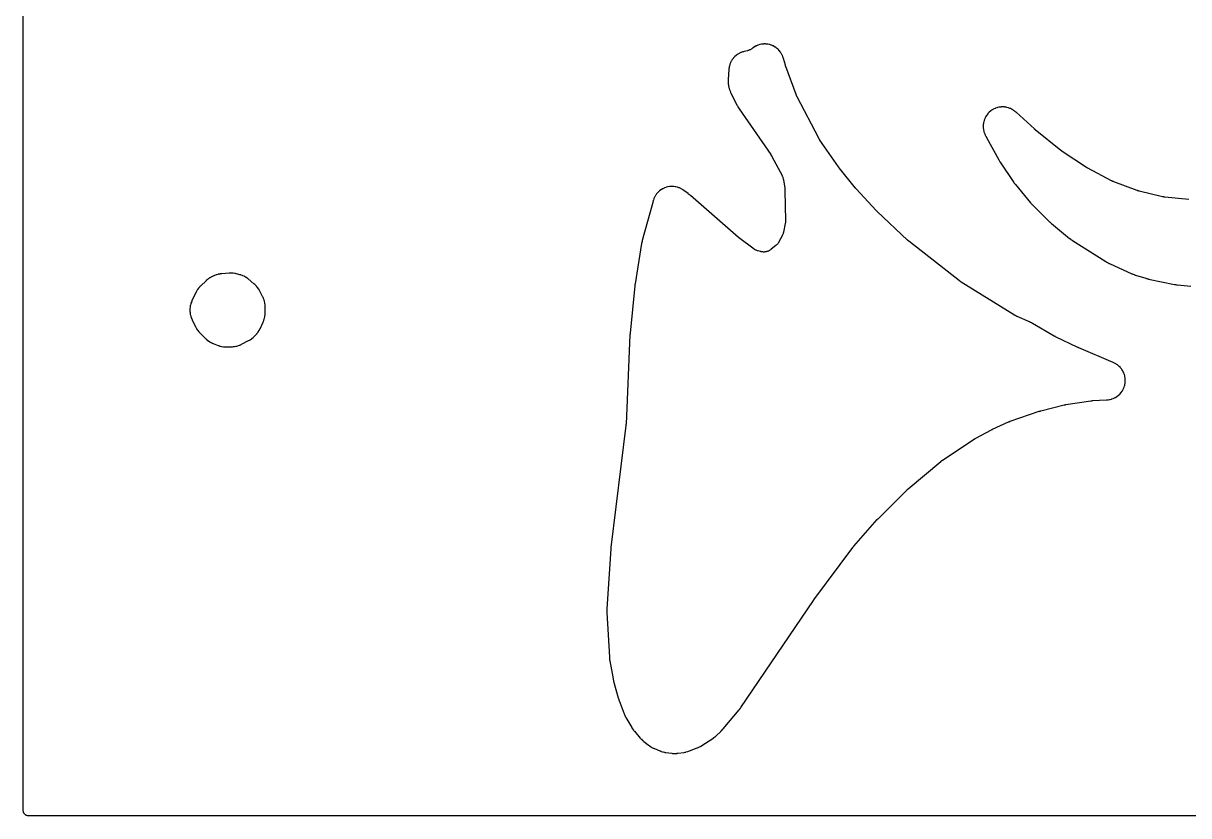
# Model space of a CAD drawing. Header units: millimetres. Extents: x 0 to 300, y 0 to 300.
# Drawn here: x -0.1 to 150, y -0.1 to 102 of the extents above; entities that cross this region are included whole.
import ezdxf

# ---------------------------------------------------------------- set-up
doc = ezdxf.new("R2010")
doc.units = ezdxf.units.MM
doc.layers.add('CUT', color=7, linetype='CONTINUOUS')

msp = doc.modelspace()

# ---------------------------------------------------------------- linework, layer by layer
at = {"layer": 'CUT'}
for points in [[(298.512, -0.0625), (1.4375, -0.0625), (0.5522, -0.0625), (0.4788, -0.0589), (0.4206, -0.0503), (0.3635, -0.036), (0.3082, -0.0162), (0.255, 0.009), (0.2046, 0.0392), (0.1573, 0.0743), (0.1137, 0.1137), (0.0743, 0.1573), (0.0392, 0.2046), (0.009, 0.255), (-0.0162, 0.3082), (-0.036, 0.3635), (-0.0503, 0.4206), (-0.0589, 0.4788), (-0.0625, 0.5522), (-0.0625, 1.4375), (-0.0625, 298.5625)], [(149.9824, 79.2811), (146.8981, 79.6026), (146.8834, 79.6043), (146.8491, 79.6084), (146.8345, 79.6103), (146.8166, 79.6128), (146.8019, 79.6149), (146.7678, 79.6202), (146.7532, 79.6226), (146.7302, 79.6265), (146.7156, 79.6291), (146.6817, 79.6355), (146.6672, 79.6384), (146.6495, 79.642), (146.6351, 79.6451), (146.6014, 79.6526), (146.5869, 79.6559), (143.6011, 80.3721), (143.5878, 80.3754), (143.5569, 80.3833), (143.5437, 80.3868), (143.5276, 80.3911), (143.5145, 80.3948), (143.4839, 80.4037), (143.4708, 80.4076), (143.4501, 80.4139), (143.4371, 80.4179), (143.4068, 80.4277), (143.3938, 80.432), (143.378, 80.4373), (143.3651, 80.4418), (143.3351, 80.4525), (143.3222, 80.4572), (140.3235, 81.5751), (140.3097, 81.5804), (140.2775, 81.593), (140.2637, 81.5985), (140.247, 81.6054), (140.2333, 81.6112), (140.2016, 81.6248), (140.188, 81.6308), (140.1667, 81.6404), (140.1532, 81.6466), (140.1219, 81.6613), (140.1085, 81.6677), (140.0923, 81.6757), (140.0791, 81.6823), (140.0483, 81.698), (140.0351, 81.7049), (137.0051, 83.3156), (136.9956, 83.3207), (136.9737, 83.3328), (136.9643, 83.338), (136.9529, 83.3444), (136.9436, 83.3497), (136.9219, 83.3622), (136.9126, 83.3677), (136.8981, 83.3763), (136.8889, 83.3819), (136.8675, 83.3949), (136.8584, 83.4006), (136.8473, 83.4075), (136.8382, 83.4133), (136.8172, 83.4268), (136.8082, 83.4327), (133.6998, 85.4869), (133.691, 85.4928), (133.6705, 85.5067), (133.6617, 85.5127), (133.6511, 85.5201), (133.6424, 85.5263), (133.6222, 85.5407), (133.6136, 85.5469), (133.6, 85.5568), (133.5915, 85.5631), (133.5716, 85.578), (133.5632, 85.5844), (133.5529, 85.5923), (133.5445, 85.5988), (133.525, 85.6141), (133.5167, 85.6208), (130.2205, 88.2777), (130.2161, 88.2812), (130.206, 88.2895), (130.2017, 88.293), (130.1916, 88.3014), (130.1863, 88.3058), (130.174, 88.3161), (130.1687, 88.3206), (130.1604, 88.3277), (130.1553, 88.3321), (130.1432, 88.3425), (130.1381, 88.347), (130.1353, 88.3494), (130.1292, 88.3548), (130.1151, 88.3675), (130.1091, 88.3729), (127.7478, 90.5262), (127.7369, 90.5359), (127.6653, 90.5981), (127.6541, 90.6075), (127.6101, 90.6439), (127.5872, 90.662), (127.4373, 90.774), (127.3888, 90.8067), (127.2309, 90.9024), (127.1796, 90.9302), (127.0131, 91.01), (126.9593, 91.0327), (126.7858, 91.096), (126.73, 91.1133), (126.5512, 91.1594), (126.494, 91.1713), (126.3116, 91.1998), (126.2536, 91.206), (126.0692, 91.2167), (126.0108, 91.2172), (125.8263, 91.2099), (125.7681, 91.2047), (125.5852, 91.1795), (125.5278, 91.1687), (125.3482, 91.1259), (125.2922, 91.1096), (125.1176, 91.0494), (125.0634, 91.0277), (124.8955, 90.9509), (124.8436, 90.9241), (124.684, 90.8313), (124.635, 90.7995), (124.4851, 90.6916), (124.4394, 90.6553), (124.3007, 90.5333), (124.2588, 90.4927), (124.1327, 90.3579), (124.0949, 90.3133), (123.9824, 90.1669), (123.9492, 90.1189), (123.8515, 89.9622), (123.823, 89.9112), (123.7411, 89.7457), (123.7177, 89.6922), (123.6522, 89.5196), (123.6342, 89.464), (123.5857, 89.2858), (123.5732, 89.2288), (123.5423, 89.0468), (123.5354, 88.9888), (123.5224, 88.8046), (123.5211, 88.7462), (123.5261, 88.5616), (123.5305, 88.5034), (123.5533, 88.3202), (123.5634, 88.2626), (123.604, 88.0825), (123.6196, 88.0262), (123.6783, 87.8485), (123.6881, 87.821), (123.7086, 87.7677), (123.714, 87.7542), (123.7503, 87.6665), (123.756, 87.653), (123.7868, 87.5834), (123.7921, 87.5717), (123.8276, 87.496), (123.8331, 87.4844), (123.8797, 87.3903), (123.8855, 87.3788), (123.9242, 87.3047), (123.9302, 87.2933), (125.5105, 84.4152), (125.5173, 84.4031), (125.5623, 84.3254), (125.5694, 84.3135), (125.6282, 84.2172), (125.6355, 84.2055), (125.6841, 84.1299), (125.6917, 84.1183), (127.4627, 81.4977), (127.4709, 81.4859), (127.5249, 81.41), (127.5334, 81.3984), (127.6035, 81.3046), (127.6122, 81.2933), (127.6698, 81.22), (127.6788, 81.2088), (129.6107, 78.8677), (129.6205, 78.8561), (129.685, 78.7819), (129.695, 78.7706), (129.7782, 78.6796), (129.7886, 78.6685), (129.8567, 78.5977), (129.8673, 78.5869), (132.0319, 76.4453), (132.0421, 76.4355), (132.109, 76.3723), (132.1194, 76.3627), (132.2053, 76.2854), (132.216, 76.2761), (132.2858, 76.2161), (132.2967, 76.207), (134.6373, 74.2923), (134.6514, 74.2811), (134.7444, 74.2096), (134.7589, 74.1988), (134.8782, 74.1126), (134.893, 74.1023), (134.9901, 74.0365), (135.0052, 74.0266), (139.3031, 71.3002), (139.3209, 71.2893), (139.438, 71.2207), (139.4562, 71.2104), (139.6059, 71.1295), (139.6244, 71.1198), (139.746, 71.0595), (139.7649, 71.0505), (142.6755, 69.7295), (142.6924, 69.7221), (142.8031, 69.6759), (142.8203, 69.6691), (142.9609, 69.6154), (142.9783, 69.6091), (143.0916, 69.5698), (143.1092, 69.564), (144.4483, 69.1454), (144.4624, 69.1412), (144.554, 69.115), (144.5681, 69.1112), (144.6839, 69.0811), (144.6982, 69.0776), (144.7909, 69.0559), (144.8053, 69.0527), (148.1337, 68.3599), (148.1494, 68.3568), (148.2514, 68.3384), (148.2672, 68.3358), (148.3958, 68.3161), (148.4116, 68.3139), (148.5145, 68.3009), (148.5304, 68.2991), (150.2411, 68.1294)]]:
    msp.add_lwpolyline(points, dxfattribs=at)
for points in [[(75.8782, 17.487), (75.8809, 17.4743), (75.9044, 17.3706), (75.9074, 17.358), (75.9279, 17.2759), (75.9312, 17.2633), (76.5115, 15.1354), (76.5158, 15.1206), (76.5445, 15.0251), (76.5491, 15.0104), (76.5882, 14.8914), (76.5931, 14.8769), (76.6267, 14.783), (76.632, 14.7686), (77.2971, 13.0468), (77.3012, 13.0363), (77.331, 12.9634), (77.3355, 12.9525), (77.356, 12.9051), (77.3663, 12.8824), (77.4336, 12.7426), (77.4444, 12.7212), (77.4639, 12.6845), (77.4693, 12.6746), (77.5071, 12.6065), (77.5134, 12.5956), (78.2813, 11.2797), (78.2883, 11.2679), (78.3346, 11.1926), (78.3419, 11.1811), (78.3707, 11.1365), (78.386, 11.1139), (78.4886, 10.9699), (78.5049, 10.9481), (78.5377, 10.9063), (78.5462, 10.8956), (78.6023, 10.8273), (78.6111, 10.8168), (79.367, 9.937), (79.3772, 9.9254), (79.4446, 9.8509), (79.4551, 9.8396), (79.4968, 9.7959), (79.5187, 9.7741), (79.6645, 9.6361), (79.6874, 9.6154), (79.7333, 9.5763), (79.7452, 9.5664), (79.8233, 9.5032), (79.8354, 9.4936), (80.5382, 8.9538), (80.5485, 8.9461), (80.6156, 8.8968), (80.626, 8.8893), (80.667, 8.8605), (80.6883, 8.8462), (80.8268, 8.7576), (80.8711, 8.7318), (81.0166, 8.6554), (81.0395, 8.6439), (81.0848, 8.6225), (81.0965, 8.6172), (81.1726, 8.5832), (81.1843, 8.5781), (81.8969, 8.2781), (81.9095, 8.273), (81.9917, 8.2405), (82.0044, 8.2357), (82.0542, 8.2173), (82.08, 8.2085), (82.2461, 8.1556), (82.2986, 8.1415), (82.4688, 8.104), (82.4955, 8.0987), (82.5478, 8.0896), (82.5613, 8.0875), (82.6487, 8.0743), (82.6621, 8.0724), (83.4207, 7.9759), (83.434, 7.9744), (83.5201, 7.9654), (83.5334, 7.9641), (83.5853, 7.9599), (83.6119, 7.9583), (83.7827, 7.9518), (83.836, 7.9522), (84.0067, 7.961), (84.0333, 7.9629), (84.0852, 7.9679), (84.0984, 7.9693), (84.1845, 7.9795), (84.1977, 7.9812), (85.006, 8.0952), (85.0231, 8.0979), (85.134, 8.1168), (85.151, 8.12), (85.2172, 8.1332), (85.2509, 8.141), (85.4683, 8.1978), (85.5016, 8.2075), (85.5658, 8.2283), (85.5821, 8.2339), (85.6881, 8.2716), (85.7043, 8.2776), (86.7122, 8.6695), (86.7266, 8.6753), (86.8192, 8.7141), (86.8334, 8.7203), (86.8885, 8.745), (86.9163, 8.7584), (87.095, 8.8501), (87.1222, 8.8649), (87.1744, 8.8952), (87.1876, 8.9031), (87.2732, 8.9557), (87.2863, 8.964), (88.6955, 9.8812), (88.7065, 9.8885), (88.7778, 9.9372), (88.7886, 9.9448), (88.8308, 9.9749), (88.852, 9.9909), (88.9877, 10.0973), (89.0082, 10.1142), (89.0475, 10.148), (89.0575, 10.1567), (89.1217, 10.2144), (89.1315, 10.2234), (89.7468, 10.8012), (89.7599, 10.8138), (89.8438, 10.8975), (89.8565, 10.9106), (89.9585, 11.0188), (89.9708, 11.0322), (90.0494, 11.1208), (90.0613, 11.1346), (92.0968, 13.5745), (92.1062, 13.5861), (92.1667, 13.6623), (92.1758, 13.6741), (92.2493, 13.7717), (92.2581, 13.7837), (92.3147, 13.8629), (92.3232, 13.8751), (101.6689, 27.6676), (101.6765, 27.6787), (101.6842, 27.69), (101.6869, 27.6938), (101.6935, 27.7032), (101.6963, 27.7072), (101.7007, 27.7135), (101.7035, 27.7175), (101.7101, 27.7266), (101.7125, 27.7301), (101.718, 27.7376), (101.7258, 27.7482), (101.7292, 27.7529), (106.7246, 34.4791), (106.7302, 34.4866), (106.7432, 34.5038), (106.7489, 34.5111), (106.7558, 34.5201), (106.7615, 34.5273), (106.7749, 34.5443), (106.7807, 34.5515), (106.7899, 34.5629), (106.7958, 34.5701), (106.8095, 34.5867), (106.8154, 34.5938), (106.8227, 34.6025), (106.8287, 34.6095), (106.8428, 34.6259), (106.8489, 34.6329), (109.8656, 38.0647), (109.8697, 38.0694), (109.8794, 38.0802), (109.8835, 38.0848), (109.8933, 38.0956), (109.8985, 38.1013), (109.9107, 38.1146), (109.9159, 38.1202), (109.9242, 38.1291), (109.9294, 38.1346), (109.9416, 38.1474), (109.9468, 38.1529), (109.9497, 38.1558), (109.956, 38.1623), (109.9709, 38.1774), (109.9773, 38.1838), (113.72, 41.8994), (113.7266, 41.9059), (113.7422, 41.9211), (113.7489, 41.9275), (113.757, 41.9353), (113.7638, 41.9417), (113.7796, 41.9564), (113.7864, 41.9627), (113.7972, 41.9726), (113.8041, 41.9788), (113.8203, 41.9933), (113.8272, 41.9994), (113.8357, 42.0069), (113.8427, 42.013), (113.8592, 42.0271), (113.8663, 42.0331), (118.0692, 45.5676), (118.0789, 45.5757), (118.1018, 45.5945), (118.1117, 45.6024), (118.1239, 45.612), (118.1338, 45.6199), (118.1573, 45.6379), (118.1674, 45.6456), (118.1834, 45.6576), (118.1936, 45.6652), (118.2176, 45.6826), (118.2279, 45.69), (118.2405, 45.6989), (118.2509, 45.7061), (118.2754, 45.7228), (118.2859, 45.7299), (122.3696, 48.4433), (122.3786, 48.4492), (122.3998, 48.4629), (122.4089, 48.4688), (122.4201, 48.4758), (122.4293, 48.4815), (122.4508, 48.4947), (122.46, 48.5003), (122.4747, 48.5091), (122.484, 48.5146), (122.5059, 48.5273), (122.5152, 48.5326), (122.5267, 48.5391), (122.5362, 48.5444), (122.5583, 48.5565), (122.5678, 48.5617), (124.5665, 49.6286), (124.5717, 49.6313), (124.5837, 49.6376), (124.5889, 49.6403), (124.6011, 49.6466), (124.6075, 49.6499), (124.6226, 49.6576), (124.629, 49.6608), (124.6392, 49.6659), (124.6456, 49.669), (124.6605, 49.6763), (124.667, 49.6794), (124.6705, 49.6811), (124.6782, 49.6847), (124.6961, 49.6931), (124.7039, 49.6966), (126.7954, 50.6472), (126.8051, 50.6516), (126.8278, 50.6616), (126.8376, 50.6658), (126.8494, 50.6708), (126.8591, 50.6749), (126.8818, 50.6843), (126.8916, 50.6882), (126.9071, 50.6944), (126.917, 50.6983), (126.94, 50.7071), (126.9499, 50.7109), (126.962, 50.7154), (126.9719, 50.719), (126.9951, 50.7273), (127.0051, 50.7309), (130.7346, 52.0188), (130.7437, 52.0219), (130.765, 52.029), (130.7742, 52.032), (130.7854, 52.0356), (130.7946, 52.0385), (130.8161, 52.0452), (130.8254, 52.048), (130.84, 52.0523), (130.8492, 52.055), (130.8709, 52.0612), (130.8802, 52.0638), (130.8915, 52.067), (130.9008, 52.0695), (130.9226, 52.0752), (130.9319, 52.0776), (133.9388, 52.835), (133.9493, 52.8376), (133.974, 52.8435), (133.9846, 52.846), (133.9976, 52.8489), (134.0082, 52.8513), (134.033, 52.8566), (134.0436, 52.8588), (134.0605, 52.8622), (134.0712, 52.8642), (134.0961, 52.8689), (134.1068, 52.8709), (134.1199, 52.8732), (134.1306, 52.875), (134.1556, 52.8791), (134.1664, 52.8808), (137.3663, 53.3648), (137.3769, 53.3663), (137.4018, 53.3698), (137.4125, 53.3712), (137.4255, 53.3729), (137.4362, 53.3742), (137.4612, 53.377), (137.4719, 53.3782), (137.4888, 53.3799), (137.4996, 53.381), (137.5246, 53.3832), (137.5353, 53.3841), (137.5484, 53.3852), (137.5592, 53.3859), (137.5842, 53.3876), (137.595, 53.3883), (139.3932, 53.4862), (139.4081, 53.4871), (139.5047, 53.4948), (139.5196, 53.4962), (139.5775, 53.5022), (139.6071, 53.5061), (139.7961, 53.5354), (139.8545, 53.5475), (140.0371, 53.5947), (140.094, 53.6125), (140.271, 53.6777), (140.3259, 53.7011), (140.4955, 53.7835), (140.5478, 53.8122), (140.7084, 53.911), (140.7576, 53.9448), (140.9076, 54.0591), (140.9532, 54.0976), (141.0911, 54.2262), (141.1327, 54.2691), (141.2571, 54.4108), (141.2942, 54.4575), (141.4039, 54.6109), (141.4362, 54.661), (141.5302, 54.8246), (141.5573, 54.8777), (141.6346, 55.0497), (141.6563, 55.1053), (141.7161, 55.2841), (141.7322, 55.3416), (141.774, 55.5255), (141.7843, 55.5843), (141.8076, 55.7714), (141.812, 55.8309), (141.8166, 56.0195), (141.8151, 56.0791), (141.8009, 56.2672), (141.7935, 56.3264), (141.7607, 56.5121), (141.7475, 56.5702), (141.6964, 56.7518), (141.6774, 56.8084), (141.6086, 56.984), (141.5841, 57.0383), (141.4982, 57.2062), (141.4684, 57.2579), (141.3662, 57.4165), (141.3315, 57.4649), (141.2141, 57.6125), (141.1746, 57.6573), (141.0432, 57.7925), (140.9995, 57.8332), (140.8552, 57.9547), (140.8077, 57.9908), (140.6521, 58.0973), (140.6013, 58.1285), (140.4336, 58.2204), (140.4071, 58.234), (140.3546, 58.2594), (140.3411, 58.2658), (140.2529, 58.3059), (140.2392, 58.3119), (135.8168, 60.1894), (135.8035, 60.1951), (135.7898, 60.2011), (135.7852, 60.2031), (135.7739, 60.2081), (135.769, 60.2103), (135.7614, 60.2137), (135.7566, 60.2159), (135.7455, 60.2209), (135.7414, 60.2228), (135.7322, 60.2271), (135.7194, 60.2332), (135.7137, 60.2359), (132.8382, 61.6189), (132.83, 61.6229), (132.811, 61.6323), (132.8028, 61.6364), (132.793, 61.6414), (132.7849, 61.6455), (132.7662, 61.6552), (132.7581, 61.6594), (132.7455, 61.6662), (132.7375, 61.6705), (132.7189, 61.6806), (132.7109, 61.685), (132.7013, 61.6904), (132.6934, 61.6948), (132.675, 61.7053), (132.6671, 61.7099), (129.8872, 63.3348), (129.8717, 63.3436), (129.7703, 63.3989), (129.7545, 63.4072), (129.6252, 63.4729), (129.6092, 63.4807), (129.5046, 63.5299), (129.4884, 63.5373), (127.873, 64.2401), (127.8582, 64.2467), (127.8237, 64.2625), (127.809, 64.2693), (127.7912, 64.2779), (127.7766, 64.285), (127.7427, 64.302), (127.7283, 64.3094), (127.7057, 64.3212), (127.6914, 64.3289), (127.6581, 64.3471), (127.644, 64.355), (127.6268, 64.3648), (127.6128, 64.373), (127.5802, 64.3923), (127.5664, 64.4007), (120.6926, 68.6592), (120.6822, 68.6657), (120.6582, 68.6811), (120.648, 68.6877), (120.6355, 68.6959), (120.6254, 68.7027), (120.6018, 68.7186), (120.5917, 68.7256), (120.5759, 68.7366), (120.5659, 68.7436), (120.5428, 68.7603), (120.5329, 68.7674), (120.5209, 68.7763), (120.5111, 68.7836), (120.4884, 68.8009), (120.4788, 68.8083), (113.9444, 73.9133), (113.9362, 73.9197), (113.9172, 73.935), (113.909, 73.9416), (113.8992, 73.9497), (113.8911, 73.9564), (113.8724, 73.972), (113.8644, 73.9788), (113.8519, 73.9896), (113.844, 73.9965), (113.8256, 74.0126), (113.8178, 74.0195), (113.8083, 74.0281), (113.8006, 74.0351), (113.7827, 74.0517), (113.775, 74.0588), (109.8616, 77.7502), (109.8569, 77.7546), (109.846, 77.7651), (109.8413, 77.7696), (109.8304, 77.7802), (109.8247, 77.7858), (109.8114, 77.7989), (109.8057, 77.8046), (109.7968, 77.8135), (109.7913, 77.8192), (109.7784, 77.8323), (109.7729, 77.838), (109.7699, 77.8411), (109.7634, 77.848), (109.7483, 77.864), (109.7419, 77.8709), (107.1839, 80.6506), (107.18, 80.655), (107.1707, 80.6651), (107.1668, 80.6695), (107.1577, 80.6797), (107.1529, 80.6851), (107.1417, 80.6978), (107.1369, 80.7032), (107.1294, 80.7119), (107.1248, 80.7173), (107.1139, 80.73), (107.1093, 80.7354), (107.1068, 80.7384), (107.1013, 80.745), (107.0887, 80.7603), (107.0833, 80.7669), (104.9905, 83.3556), (104.9861, 83.361), (104.9761, 83.3736), (104.9718, 83.3791), (104.9618, 83.3918), (104.9566, 83.3985), (104.9444, 83.4144), (104.9393, 83.4212), (104.9312, 83.4319), (104.9261, 83.4387), (104.9145, 83.4545), (104.9095, 83.4613), (104.9068, 83.465), (104.9009, 83.4732), (104.8874, 83.4924), (104.8816, 83.5006), (102.5026, 86.9454), (102.4949, 86.9569), (102.477, 86.9836), (102.4694, 86.9952), (102.4603, 87.0092), (102.453, 87.0208), (102.436, 87.0479), (102.4288, 87.0596), (102.4176, 87.0782), (102.4106, 87.0901), (102.3944, 87.1178), (102.3876, 87.1297), (102.3793, 87.1443), (102.3727, 87.1564), (102.3574, 87.1846), (102.3509, 87.1967), (99.5574, 92.5355), (99.5508, 92.5485), (99.5355, 92.5787), (99.5291, 92.5918), (99.5214, 92.6077), (99.5152, 92.6208), (99.501, 92.6516), (99.495, 92.6648), (99.4857, 92.6857), (99.4799, 92.6991), (99.4667, 92.7302), (99.4611, 92.7437), (99.4545, 92.7601), (99.4491, 92.7736), (99.4369, 92.8052), (99.4318, 92.8187), (98.1087, 96.4099), (98.1063, 96.4165), (98.1007, 96.432), (98.0984, 96.4386), (98.0929, 96.4542), (98.0901, 96.4624), (98.0835, 96.4817), (98.0808, 96.4899), (98.0765, 96.5029), (98.0738, 96.5111), (98.0678, 96.5302), (98.0652, 96.5384), (98.0637, 96.5433), (98.0608, 96.553), (98.054, 96.5757), (98.0512, 96.5854), (97.8064, 97.4484), (97.8022, 97.4626), (97.7736, 97.5547), (97.769, 97.5689), (97.7503, 97.6242), (97.7401, 97.6522), (97.6699, 97.8302), (97.6453, 97.8846), (97.559, 98.0523), (97.5291, 98.104), (97.4265, 98.2623), (97.3916, 98.3107), (97.2739, 98.4581), (97.2343, 98.5029), (97.1025, 98.6378), (97.0587, 98.6784), (96.9141, 98.7996), (96.8666, 98.8356), (96.7106, 98.9418), (96.6597, 98.973), (96.494, 99.0632), (96.4403, 99.0891), (96.2664, 99.1624), (96.2103, 99.1828), (96.0301, 99.2385), (95.9723, 99.2533), (95.7874, 99.2908), (95.7284, 99.2997), (95.5406, 99.3187), (95.481, 99.3217), (95.2924, 99.3219), (95.2328, 99.319), (95.045, 99.3005), (94.986, 99.2917), (94.801, 99.2546), (94.7432, 99.2399), (94.5628, 99.1846), (94.5067, 99.1643), (94.3327, 99.0914), (94.2788, 99.0656), (94.1129, 98.9758), (94.0619, 98.9448), (93.9036, 98.8374), (93.8794, 98.82), (93.7914, 98.7538), (93.7904, 98.753), (93.7736, 98.7403), (93.736, 98.7134), (93.6659, 98.6658), (93.5868, 98.6178), (93.5326, 98.5886), (93.449, 98.5491), (93.3921, 98.5256), (93.3048, 98.4948), (93.2236, 98.4708), (93.1789, 98.4588), (92.7488, 98.3551), (92.7347, 98.3516), (92.6434, 98.3272), (92.6294, 98.3233), (92.5749, 98.3073), (92.5472, 98.2985), (92.371, 98.2375), (92.3171, 98.2158), (92.15, 98.1391), (92.0984, 98.1123), (91.9395, 98.0198), (91.8907, 97.9881), (91.7415, 97.8806), (91.6961, 97.8444), (91.558, 97.723), (91.5162, 97.6825), (91.3906, 97.5483), (91.3529, 97.504), (91.2408, 97.3582), (91.2076, 97.3105), (91.1102, 97.1546), (91.0818, 97.1038), (90.9999, 96.9392), (90.9765, 96.886), (90.911, 96.7142), (90.8929, 96.6589), (90.8442, 96.4816), (90.8316, 96.4249), (90.7999, 96.2412), (90.7956, 96.2124), (90.7887, 96.156), (90.7871, 96.1416), (90.7779, 96.0475), (90.7766, 96.033), (90.6824, 94.7599), (90.6815, 94.746), (90.6769, 94.6551), (90.6764, 94.6411), (90.6749, 94.5864), (90.6748, 94.5584), (90.6783, 94.3789), (90.682, 94.3231), (90.7022, 94.1447), (90.706, 94.117), (90.7147, 94.063), (90.7171, 94.0492), (90.7337, 93.9597), (90.7364, 93.946), (90.7853, 93.7122), (90.7881, 93.6991), (90.8078, 93.6144), (90.811, 93.6014), (90.824, 93.5508), (90.8312, 93.525), (90.8812, 93.3609), (90.899, 93.3105), (90.9634, 93.1515), (90.974, 93.1269), (90.9957, 93.0794), (91.0014, 93.0673), (91.0394, 92.989), (91.0453, 92.977), (91.8623, 91.384), (91.8713, 91.3671), (91.9317, 91.258), (91.9413, 91.2414), (92.0215, 91.107), (92.0315, 91.0907), (92.0988, 90.9857), (92.1094, 90.9697), (96.1603, 85.0712), (96.1673, 85.0609), (96.1834, 85.0366), (96.1903, 85.0262), (96.1986, 85.0134), (96.2053, 85.0029), (96.2207, 84.9782), (96.2273, 84.9676), (96.2375, 84.9508), (96.2439, 84.9401), (96.2587, 84.915), (96.265, 84.9042), (96.2725, 84.8909), (96.2786, 84.8801), (96.2927, 84.8546), (96.2987, 84.8436), (97.6207, 82.3702), (97.6265, 82.359), (97.6356, 82.3415), (97.6575, 82.2959), (97.6839, 82.2371), (97.716, 82.1547), (97.7435, 82.0723), (97.7673, 81.9872), (97.7817, 81.9243), (97.7915, 81.8748), (97.7948, 81.8553), (97.7968, 81.8428), (97.9645, 80.7624), (97.9667, 80.7475), (97.9715, 80.7129), (97.9734, 80.698), (97.9756, 80.6798), (97.9773, 80.6649), (97.9809, 80.6301), (97.9823, 80.6152), (97.9844, 80.5916), (97.9856, 80.5767), (97.9881, 80.5417), (97.989, 80.5268), (97.99, 80.5085), (97.9907, 80.4935), (97.992, 80.4585), (97.9924, 80.4435), (98.0715, 76.6027), (98.0717, 76.59), (98.0718, 76.5702), (98.0707, 76.5195), (98.0665, 76.434), (98.0637, 76.3961), (98.0635, 76.3938), (98.0592, 76.356), (98.0478, 76.2712), (98.0395, 76.2211), (98.0358, 76.2017), (98.0333, 76.1892), (97.7998, 75.0662), (97.7976, 75.0557), (97.794, 75.0394), (97.7838, 74.998), (97.7696, 74.9454), (97.7471, 74.8742), (97.7221, 74.8052), (97.6939, 74.7361), (97.6711, 74.6866), (97.6524, 74.6483), (97.6448, 74.6334), (97.6398, 74.624), (97.2217, 73.8389), (97.2163, 73.8288), (97.2102, 73.8178), (97.1843, 73.7736), (97.1477, 73.7151), (97.1025, 73.6495), (97.0705, 73.6071), (97.0196, 73.5458), (96.984, 73.5065), (96.9279, 73.4498), (96.8773, 73.403), (96.8386, 73.3693), (96.8289, 73.3613), (96.8201, 73.3541), (96.2323, 72.8821), (96.2234, 72.8751), (96.2093, 72.8641), (96.1727, 72.8369), (96.1251, 72.8034), (96.058, 72.7605), (95.9902, 72.7212), (95.9195, 72.6844), (95.8667, 72.6598), (95.8262, 72.6422), (95.7785, 72.6244), (95.7096, 72.601), (95.6294, 72.5778), (95.5761, 72.5651), (95.4949, 72.5496), (95.4403, 72.5417), (95.358, 72.5337), (95.3029, 72.5309), (95.2202, 72.5305), (95.1651, 72.5328), (95.0827, 72.54), (95.0281, 72.5473), (94.9466, 72.5621), (94.8727, 72.579), (94.8326, 72.5892), (94.5423, 72.6699), (94.5325, 72.6727), (94.527, 72.6743), (94.472, 72.6922), (94.3937, 72.7205), (94.306, 72.7575), (94.2491, 72.7852), (94.1658, 72.8313), (94.0952, 72.8754), (94.0472, 72.9076), (94.0425, 72.9109), (94.0343, 72.9169), (92.028, 74.3917), (85.8326, 79.8134), (85.8197, 79.8244), (85.7347, 79.8946), (85.7215, 79.9052), (85.6124, 79.9902), (85.5989, 80.0005), (85.5494, 80.0369), (85.5426, 80.0421), (85.5309, 80.0508), (84.9678, 80.461), (84.9558, 80.4696), (84.8768, 80.5242), (84.8645, 80.5325), (84.8162, 80.5641), (84.7911, 80.5797), (84.6278, 80.6757), (84.5754, 80.7031), (84.4058, 80.7814), (84.351, 80.8035), (84.1745, 80.8647), (84.1177, 80.8813), (83.936, 80.9249), (83.878, 80.9359), (83.6929, 80.9614), (83.634, 80.9665), (83.4473, 80.9737), (83.3882, 80.9731), (83.2017, 80.9618), (83.1429, 80.9554), (82.9584, 80.9258), (82.9006, 80.9136), (82.7199, 80.8661), (82.6636, 80.8483), (82.4884, 80.7832), (82.4341, 80.7599), (82.2662, 80.6779), (82.2144, 80.6494), (82.0554, 80.5512), (82.0067, 80.5178), (81.8581, 80.4045), (81.813, 80.3664), (81.6763, 80.239), (81.635, 80.1966), (81.5115, 80.0565), (81.4747, 80.0102), (81.3656, 79.8586), (81.3334, 79.809), (81.2398, 79.6473), (81.2127, 79.5948), (81.1354, 79.4247), (81.1136, 79.3697), (81.0525, 79.1904), (81.0437, 79.1622), (81.0278, 79.1067), (81.0239, 79.0924), (80.9998, 78.9995), (80.9969, 78.988), (80.9942, 78.9765), (80.99, 78.9593), (80.9856, 78.9422), (80.9813, 78.9259), (80.9789, 78.9172), (79.6252, 74.0183), (79.6211, 74.0024), (79.5955, 73.8989), (79.5918, 73.8829), (79.5632, 73.752), (79.5599, 73.7359), (79.54, 73.631), (79.5372, 73.6149), (78.6978, 68.4187), (78.6965, 68.4102), (78.6879, 68.3514), (78.6866, 68.3424), (78.677, 68.2689), (78.6759, 68.26), (78.6691, 68.2019), (78.6681, 68.1923), (78.0583, 62.095), (78.0576, 62.0872), (78.0529, 62.033), (78.0522, 62.0246), (78.0473, 61.9569), (78.0467, 61.9487), (78.0436, 61.8951), (78.0431, 61.8863), (77.5335, 50.3727), (77.5331, 50.3655), (77.5322, 50.3489), (77.5318, 50.3417), (77.5308, 50.3249), (77.5302, 50.316), (77.5288, 50.2954), (77.5281, 50.2865), (77.527, 50.2726), (77.5263, 50.2639), (77.5245, 50.2436), (77.5236, 50.2348), (77.5232, 50.2302), (77.5221, 50.2197), (77.5194, 50.1955), (77.5181, 50.1851), (75.5841, 34.4832), (75.5837, 34.4797), (75.5807, 34.4546), (75.5803, 34.451), (75.5794, 34.4425), (75.5785, 34.434), (75.573, 34.3774), (75.5723, 34.3691), (75.57, 34.3418), (75.5696, 34.3362), (75.5673, 34.3044), (75.5669, 34.2991), (75.0705, 26.5676), (75.0697, 26.5497), (75.0657, 26.4333), (75.0653, 26.4154), (75.0647, 26.2692), (75.0649, 26.2513), (75.0679, 26.1349), (75.0686, 26.117), (75.3891, 20.3346), (75.3904, 20.316), (75.4008, 20.1955), (75.4027, 20.177), (75.4205, 20.0263), (75.423, 20.0078), (75.4409, 19.8882), (75.4439, 19.8699), (75.8588, 17.5827), (75.8613, 17.5699)], [(21.3871, 65.1605), (21.3868, 65.1466), (21.386, 65.0568), (21.3861, 65.0429), (21.3866, 65.0057), (21.3871, 64.9893), (21.3915, 64.8826), (21.3924, 64.8662), (21.3969, 64.8022), (21.4, 64.7694), (21.4261, 64.5604), (21.4377, 64.4958), (21.4858, 64.2937), (21.5045, 64.2307), (21.5753, 64.0324), (21.5872, 64.0017), (21.6121, 63.9426), (21.6187, 63.9275), (21.6628, 63.8302), (21.6697, 63.8153), (22.1272, 62.8749), (22.1349, 62.8596), (22.1863, 62.761), (22.1945, 62.746), (22.2271, 62.6877), (22.2446, 62.6583), (22.3623, 62.4734), (22.4023, 62.4179), (22.5403, 62.2475), (22.5626, 62.2215), (22.6075, 62.1722), (22.6192, 62.1597), (22.6963, 62.0796), (22.7083, 62.0674), (23.413, 61.3762), (23.4239, 61.3657), (23.4958, 61.2986), (23.507, 61.2885), (23.5512, 61.2493), (23.5743, 61.2298), (23.7257, 61.1087), (23.7747, 61.0733), (23.9353, 60.9694), (23.9877, 60.9392), (24.1602, 60.8508), (24.1875, 60.8377), (24.2414, 60.8135), (24.2552, 60.8075), (24.3459, 60.7694), (24.3599, 60.7637), (25.038, 60.4988), (25.0526, 60.4933), (25.1479, 60.4589), (25.1627, 60.4538), (25.2204, 60.4347), (25.2503, 60.4256), (25.4429, 60.3726), (25.5038, 60.3592), (25.6982, 60.327), (25.7602, 60.32), (25.9596, 60.3079), (25.9908, 60.3068), (26.0517, 60.3063), (26.0673, 60.3064), (26.1686, 60.3081), (26.1842, 60.3086), (26.8739, 60.3386), (26.8901, 60.3395), (26.9958, 60.347), (27.012, 60.3484), (27.0753, 60.3546), (27.1077, 60.3586), (27.3141, 60.3903), (27.3779, 60.4036), (27.5768, 60.4567), (27.6388, 60.4769), (27.8335, 60.5523), (27.8636, 60.5649), (27.9216, 60.5911), (27.9363, 60.598), (28.0317, 60.6442), (28.0462, 60.6515), (28.9499, 61.1197), (28.9642, 61.1274), (29.0566, 61.1785), (29.0707, 61.1865), (29.1253, 61.2187), (29.1529, 61.236), (29.3263, 61.3511), (29.3783, 61.39), (29.5382, 61.5232), (29.5626, 61.5447), (29.6091, 61.5879), (29.6208, 61.5991), (29.6962, 61.673), (29.7076, 61.6846), (29.861, 61.8435), (29.8726, 61.8558), (29.9463, 61.9366), (29.9575, 61.9492), (30.0004, 61.999), (30.0217, 62.0251), (30.1532, 62.1962), (30.1912, 62.2518), (30.3027, 62.4365), (30.3193, 62.4658), (30.3501, 62.5239), (30.3578, 62.5389), (30.4062, 62.637), (30.4135, 62.6522), (30.8096, 63.5139), (30.8162, 63.5288), (30.8577, 63.6259), (30.8639, 63.6409), (30.8872, 63.6998), (30.8983, 63.7304), (30.9643, 63.9278), (30.9815, 63.9904), (31.0252, 64.191), (31.0355, 64.2551), (31.0575, 64.462), (31.0601, 64.4944), (31.0634, 64.5577), (31.064, 64.574), (31.0666, 64.6795), (31.0668, 64.6957), (31.0649, 65.519), (31.0646, 65.5334), (31.0622, 65.6269), (31.0616, 65.6413), (31.0588, 65.6975), (31.0567, 65.7262), (31.0385, 65.9098), (31.0302, 65.9668), (30.995, 66.1454), (30.9812, 66.2013), (30.9291, 66.3757), (30.91, 66.43), (30.8405, 66.6009), (30.829, 66.6273), (30.8053, 66.6783), (30.7991, 66.6913), (30.7577, 66.7752), (30.7512, 66.7881), (30.3338, 67.5853), (30.3267, 67.5985), (30.2796, 67.6833), (30.2722, 67.6962), (30.2426, 67.7465), (30.2268, 67.7718), (30.1217, 67.9316), (30.0865, 67.9798), (29.9676, 68.1264), (29.9278, 68.1708), (29.7931, 68.3067), (29.7716, 68.3274), (29.7286, 68.3667), (29.7174, 68.3766), (29.6442, 68.4402), (29.6328, 68.4499), (28.8951, 69.0593), (28.8847, 69.0676), (28.8168, 69.1213), (28.8062, 69.1294), (28.7647, 69.1608), (28.743, 69.1763), (28.6022, 69.273), (28.557, 69.3012), (28.4102, 69.3838), (28.3627, 69.4079), (28.2091, 69.4772), (28.1596, 69.4969), (27.9983, 69.5531), (27.973, 69.5613), (27.9231, 69.5762), (27.9103, 69.5799), (27.8268, 69.6029), (27.814, 69.6062), (27.375, 69.7166), (27.3594, 69.7203), (27.258, 69.743), (27.2423, 69.7462), (27.1811, 69.7582), (27.1496, 69.7635), (26.9467, 69.792), (26.883, 69.7976), (26.6783, 69.8044), (26.6463, 69.8046), (26.5839, 69.8033), (26.5679, 69.8028), (26.4641, 69.7979), (26.4482, 69.7969), (25.4959, 69.7269), (25.4791, 69.7254), (25.3705, 69.7143), (25.3538, 69.7124), (25.2888, 69.7039), (25.2556, 69.6987), (25.044, 69.659), (24.9788, 69.6429), (24.773, 69.5798), (24.7411, 69.5691), (24.6796, 69.5464), (24.664, 69.5403), (24.5626, 69.4997), (24.5471, 69.4932), (24.2764, 69.3757), (24.2645, 69.3704), (24.1872, 69.3348), (24.1754, 69.3292), (24.1294, 69.3068), (24.1061, 69.2948), (23.9586, 69.2149), (23.9137, 69.1879), (23.7756, 69.0967), (23.7333, 69.0659), (23.6019, 68.9616), (23.5818, 68.9448), (23.5431, 68.9113), (23.5334, 68.9026), (23.4704, 68.8455), (23.4608, 68.8366), (22.7836, 68.1948), (22.7737, 68.1852), (22.7105, 68.1225), (22.7009, 68.1127), (22.6637, 68.0741), (22.6452, 68.054), (22.5292, 67.922), (22.4949, 67.8792), (22.3929, 67.7391), (22.3627, 67.6933), (22.2726, 67.5425), (22.2591, 67.5186), (22.2338, 67.4714), (22.2275, 67.4593), (22.1872, 67.3798), (22.1811, 67.3675), (21.6556, 66.2705), (21.6498, 66.2579), (21.6129, 66.176), (21.6073, 66.1633), (21.5863, 66.1136), (21.5761, 66.0879), (21.5145, 65.9216), (21.4977, 65.8689), (21.4524, 65.7), (21.4405, 65.646), (21.411, 65.4737), (21.4041, 65.4188), (21.3903, 65.2421), (21.3888, 65.2145)]]:
    msp.add_lwpolyline(points, close=True, dxfattribs=at)

doc.saveas('drawing.dxf')
